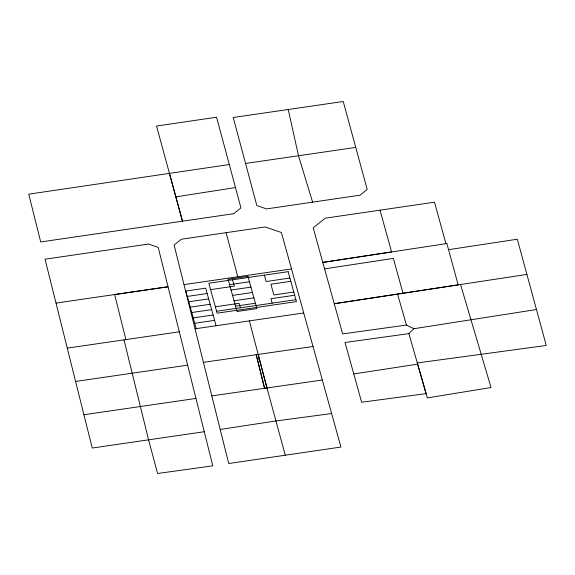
<?xml version="1.0" encoding="UTF-8"?>
<svg xmlns="http://www.w3.org/2000/svg" width="575" height="575" viewBox="0 0 575 575"><rect width="100%" height="100%" fill="white"/><g stroke="black" fill="none" stroke-linecap="round" stroke-linejoin="round"><path stroke-width="0.86" d="M408.89 333.622L426.111 393.631L361.632 402.234L345.029 342.499L408.89 333.622L413.892 328.713L536.482 309.515M229.296 164.529L216.581 117.228L156.537 126.047L175.864 196.866L235.498 187.565L240.932 207.906L233.702 213.699L40.703 241.96L28.75 194.178L229.296 164.529L235.498 187.565M353.798 373.973L417.673 364.119M324.588 268.87L393.357 258.383L403.01 293.243L458.153 284.877L446.883 243.541L322.791 262.416L313.217 227.837L325.155 218.191L434.477 202.192L445.934 243.685M403.01 293.243L334.276 303.722L526.908 274.419L546.25 345.467L417.306 362.947L427.34 397.914L491.028 387.514L460.539 284.51M355.738 147.416L245.568 163.458L233.22 117.501L343.232 101.495L367.188 189.419L359.993 195.198L266.52 208.905L256.831 205.57L245.568 163.458M448.565 249.679L517.32 239.222L526.908 274.419M220.196 429.446L228.721 463.515L340.925 447.055L281.398 232.501L265.197 226.952L181.341 239.229L174.11 245.022L220.196 429.446L275.648 421.008L331.638 413.547M56.005 303.082L168.037 286.767L114.619 294.537L125.889 339.581M184.014 284.625L291.518 268.928M229.569 284.661L249.471 281.764M210.594 289.62L234.327 286.163L232.559 279.781M289.908 278.056L266.168 281.513L264.399 275.137M187.285 296.42L207.18 293.516M231.057 290.037L250.959 287.133M290.813 281.319L270.911 284.223L273.887 294.961L293.789 292.057M188.772 301.789L208.667 298.885M232.544 295.406L252.447 292.502M190.26 307.158L210.155 304.254M234.032 300.775L253.934 297.872M215.352 306.806L239.092 303.341L240.328 307.798M294.666 295.241L270.933 298.698L272.162 303.154M191.748 312.527L211.643 309.63M235.52 306.144L255.422 303.241M216.588 311.262L295.902 299.69M193.236 317.896L213.131 314.999M194.724 323.272L214.619 320.368M195.04 328.814L303.722 312.958M67.275 348.119L179.307 331.811M123.992 339.854L148.566 439.825L157.6 473.505L212.779 465.822L158.218 247.415L148.544 244.044L45.044 259.21L75.591 381.448L187.615 365.132M83.914 414.74L195.946 398.432M203.457 362.351L313.03 346.488M211.816 395.895L266.958 387.96L285.286 455.206M204.269 431.724L92.244 448.033L75.591 381.448M264.579 388.298L256.213 354.71L264.579 388.298L322.338 380.018M413.892 328.713L406.439 325.062L342.65 333.91L322.791 262.416L391.582 251.943L380.032 210.155M257.334 359.296L259.375 359.008L266.958 387.96L249.385 320.886M312.613 202.148L298.583 156.084L288.226 109.494M397.562 294.091L406.439 325.062M216.107 325.738L205.692 288.147L185.79 291.051L196.212 328.641M169.431 173.384L182.483 221.202L175.864 196.866M226.119 232.688L237.784 276.769M258.197 354.423L259.375 359.008M247.983 276.388L228.081 279.292L237.008 311.513L256.91 308.61L247.983 276.388M288.14 271.673L208.826 283.245L217.12 313.188L296.434 301.616L288.14 271.673"/></g></svg>
